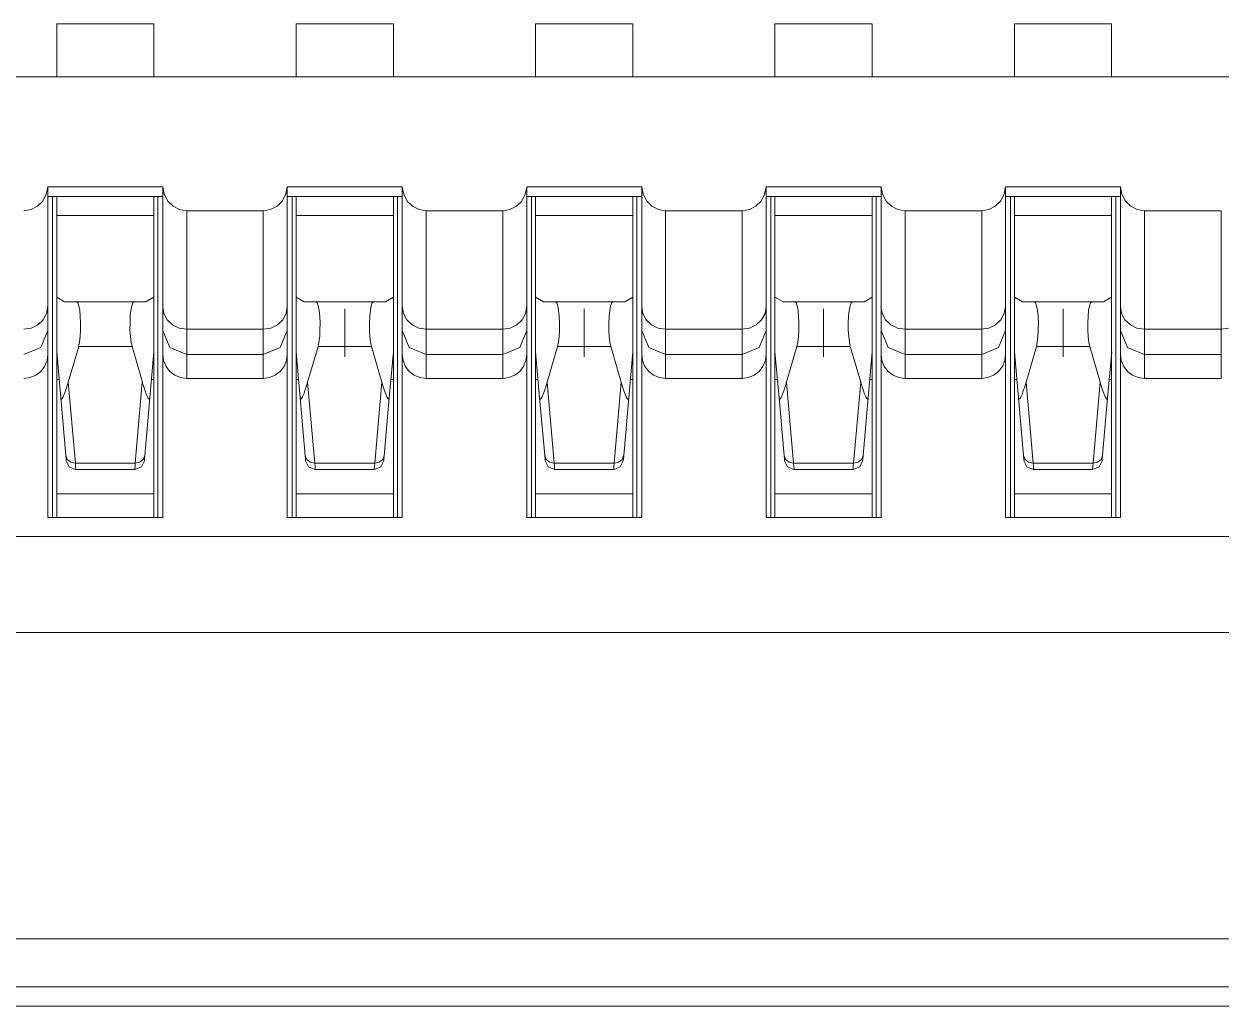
# Model space of a CAD drawing. Extents: x 88 to 882, y -532 to 166.
# Drawn here: x 285.27 to 326.93, y -143.27 to -109.1 of the extents above; entities that cross this region are included whole.
import ezdxf

# ---------------------------------------------------------------- set-up
doc = ezdxf.new("R2010")
doc.units = 0
doc.layers.add('Layer 1', color=7, linetype='BYLAYER', lineweight=5)

msp = doc.modelspace()

# ---------------------------------------------------------------- linework, layer by layer
at = {"layer": 'Layer 1'}
for p, q in [((286.41016, -110.93844), (286.41, -109.104)), ((286.41016, -109.1041), (289.794, -109.104)), ((289.79384, -110.93844), (289.794, -109.104)), ((294.74416, -110.93844), (294.744, -109.104)), ((294.74416, -109.1041), (298.128, -109.104)), ((298.12784, -110.93844), (298.128, -109.104)), ((303.07516, -110.93844), (303.075, -109.104)), ((303.07516, -109.1041), (306.459, -109.104)), ((306.45884, -110.93844), (306.459, -109.104)), ((311.40916, -110.93844), (311.409, -109.104)), ((311.40916, -109.10396), (314.793, -109.104)), ((314.79284, -110.93844), (314.793, -109.104)), ((319.74316, -110.93844), (319.743, -109.104)), ((319.74316, -109.1041), (323.127, -109.104)), ((323.12684, -110.93844), (323.127, -109.104)), ((383.52, -110.93887), (134.352, -110.938)), ((286.099942, -114.770783), (286.049142, -115.030427)), ((290.10446, -114.771445), (286.1, -114.771)), ((286.1025, -118.93377), (286.103, -114.771)), ((290.101, -114.771), (290.102, -118.934)), ((290.155475, -115.030427), (290.104675, -114.770783)), ((294.433965, -114.770783), (294.383165, -115.030427)), ((298.43546, -114.771445), (294.434, -114.771)), ((294.434, -118.93377), (294.434, -114.771)), ((298.486676, -115.030427), (298.435876, -114.770783)), ((298.43589, -114.771), (298.436, -118.934)), ((302.767986, -114.770783), (302.717186, -115.030427)), ((306.76946, -114.771445), (302.768, -114.771)), ((302.76802, -118.93377), (302.768, -114.771)), ((306.820696, -115.030427), (306.769896, -114.770783)), ((306.77, -114.77123), (306.77, -118.934)), ((311.102006, -114.770783), (311.048384, -115.030427)), ((311.1016, -118.934), (311.102, -114.771)), ((315.10346, -114.771445), (311.102, -114.771)), ((315.1008, -114.771), (315.101, -118.934)), ((315.154716, -115.030427), (315.103916, -114.770783)), ((319.436026, -114.770783), (319.382404, -115.030427)), ((323.43746, -114.771445), (319.436, -114.771)), ((319.436, -118.93377), (319.436, -114.771)), ((323.43509, -114.771), (323.435, -118.934)), ((323.485917, -115.030427), (323.437939, -114.770783)), ((285.927787, -115.264671), (285.744343, -115.448115)), ((286.049142, -115.030427), (285.927787, -115.264671)), ((290.102, -115.104), (286.103, -115.104)), ((286.269, -115.1045), (286.269, -126.272)), ((286.41, -115.77), (286.41, -115.104)), ((289.79384, -115.770044), (289.794, -115.104)), ((289.9351, -115.1045), (289.935, -126.272)), ((290.27683, -115.264671), (290.155475, -115.030427)), ((290.460274, -115.448115), (290.27683, -115.264671)), ((294.26181, -115.264671), (294.078366, -115.448115)), ((294.383165, -115.030427), (294.26181, -115.264671)), ((298.4356, -115.104), (294.434, -115.104)), ((294.6033, -115.1045), (294.603, -126.272)), ((294.74416, -115.77008), (294.744, -115.104)), ((298.12784, -115.770044), (298.128, -115.104)), ((298.2687, -115.1045), (298.269, -126.272)), ((298.610854, -115.264671), (298.486676, -115.030427)), ((298.791476, -115.448115), (298.610854, -115.264671)), ((302.593008, -115.264671), (302.412386, -115.448115)), ((302.717186, -115.030427), (302.593008, -115.264671)), ((306.769, -115.104), (302.768, -115.104)), ((302.9346, -115.1045), (302.934, -126.272)), ((303.07516, -115.77008), (303.075, -115.104)), ((306.45884, -115.770044), (306.459, -115.104)), ((306.6036, -115.1045), (306.603, -126.272)), ((306.944874, -115.264671), (306.820696, -115.030427)), ((307.125496, -115.448115), (306.944874, -115.264671)), ((310.927029, -115.264671), (310.743585, -115.448115)), ((311.048384, -115.030427), (310.927029, -115.264671)), ((315.1011, -115.104), (311.102, -115.104)), ((311.268, -115.1045), (311.268, -126.272)), ((311.40916, -115.77014), (311.409, -115.104)), ((314.79284, -115.770044), (314.793, -115.104)), ((314.935, -115.1045), (314.934, -126.272)), ((315.278894, -115.264671), (315.154716, -115.030427)), ((315.459516, -115.448115), (315.278894, -115.264671)), ((319.261049, -115.264671), (319.077605, -115.448115)), ((319.382404, -115.030427), (319.261049, -115.264671)), ((323.4351, -115.104), (319.436, -115.104)), ((319.6028, -115.1045), (319.602, -126.272)), ((319.74316, -115.77008), (319.743, -115.104)), ((323.12684, -115.770044), (323.127, -115.104)), ((323.2687, -115.1045), (323.268, -126.272)), ((323.610095, -115.264671), (323.485917, -115.030427)), ((323.793539, -115.448115), (323.610095, -115.264671)), ((285.518565, -115.563826), (285.27021, -115.603337)), ((285.744343, -115.448115), (285.518565, -115.563826)), ((286.41016, -118.61198), (286.41, -115.77)), ((286.410426, -115.76998), (289.794, -115.77)), ((289.79384, -118.61198), (289.794, -115.77)), ((290.686052, -115.563826), (290.460274, -115.448115)), ((290.93723, -115.603337), (290.686052, -115.563826)), ((290.937, -119.721), (290.937, -115.604)), ((290.93729, -115.603555), (293.601, -115.604)), ((293.601, -115.60338), (293.601, -119.721)), ((293.849766, -115.563826), (293.601411, -115.603337)), ((294.078366, -115.448115), (293.849766, -115.563826)), ((294.744, -115.770496), (298.128, -115.77)), ((294.74416, -118.61198), (294.744, -115.77)), ((298.12784, -118.61198), (298.128, -115.77)), ((299.020076, -115.563826), (298.791476, -115.448115)), ((299.268431, -115.603337), (299.020076, -115.563826)), ((299.268, -119.721), (299.268, -115.604)), ((299.26846, -115.603555), (301.935, -115.604)), ((301.93502, -115.60338), (301.935, -119.721)), ((302.183786, -115.563826), (301.935431, -115.603337)), ((302.412386, -115.448115), (302.183786, -115.563826)), ((303.07516, -118.61198), (303.075, -115.77)), ((303.075427, -115.76997), (306.459, -115.77)), ((306.45884, -118.61198), (306.459, -115.77)), ((307.354096, -115.563826), (307.125496, -115.448115)), ((307.602451, -115.603337), (307.354096, -115.563826)), ((307.6021, -119.72162), (307.602, -115.604)), ((307.60246, -115.603555), (310.269, -115.604)), ((310.2695, -115.604), (310.269, -119.721)), ((310.517807, -115.563826), (310.269452, -115.603337)), ((310.743585, -115.448115), (310.517807, -115.563826)), ((311.40916, -118.61198), (311.409, -115.77)), ((311.409426, -115.76998), (314.793, -115.77)), ((314.79284, -118.61198), (314.793, -115.77)), ((315.685294, -115.563826), (315.459516, -115.448115)), ((315.936472, -115.603337), (315.685294, -115.563826)), ((315.9366, -119.721), (315.936, -115.604)), ((315.93646, -115.603555), (318.603, -115.604)), ((318.604, -115.60338), (318.603, -119.721)), ((318.851827, -115.563826), (318.603472, -115.603337)), ((319.077605, -115.448115), (318.851827, -115.563826)), ((319.74316, -118.61198), (319.743, -115.77)), ((319.743423, -115.76997), (323.127, -115.77)), ((323.12684, -118.61198), (323.127, -115.77)), ((324.019317, -115.563826), (323.793539, -115.448115)), ((324.267672, -115.603337), (324.019317, -115.563826)), ((324.2672, -119.721), (324.267, -115.604)), ((324.26764, -115.603555), (326.934, -115.604)), ((326.934, -115.604), (326.934, -119.721)), ((286.410422, -118.611956), (286.41, -120.509)), ((286.687, -118.77), (286.410422, -118.611956)), ((289.794, -118.61247), (289.5146, -118.770514)), ((289.793838, -118.61247), (289.794, -120.509)), ((294.744422, -118.611956), (294.744, -120.509)), ((295.021, -118.77), (294.744422, -118.611956)), ((298.128, -118.61247), (297.8486, -118.770514)), ((298.128088, -118.611956), (298.128, -120.509)), ((303.0756, -118.611956), (303.075, -120.509)), ((303.355, -118.77), (303.0756, -118.611956)), ((306.459, -118.61247), (306.182422, -118.770514)), ((306.458838, -118.61247), (306.459, -120.509)), ((311.4096, -118.611956), (311.409, -120.509)), ((311.689, -118.77), (311.4096, -118.611956)), ((314.793, -118.61247), (314.516422, -118.770514)), ((314.793, -118.61206), (314.793, -120.509)), ((319.743422, -118.611956), (319.743, -120.509)), ((320.02, -118.77), (319.743422, -118.611956)), ((323.127, -118.61247), (322.8476, -118.770514)), ((323.126838, -118.61247), (323.127, -120.509)), ((286.060533, -119.176711), (286.102867, -118.934)), ((286.10252, -119.772), (286.103, -118.934)), ((287.10431, -118.77014), (286.687, -118.77)), ((287.104686, -118.76999), (289.1, -118.77)), ((287.144222, -118.807267), (287.104711, -118.770578)), ((287.180911, -118.908867), (287.144222, -118.807267)), ((287.211956, -119.069734), (287.180911, -118.908867)), ((287.231711, -119.275756), (287.211956, -119.069734)), ((288.992777, -119.069734), (288.970199, -119.275756)), ((289.023821, -118.908867), (288.992777, -119.069734)), ((289.06051, -118.807267), (289.023821, -118.908867)), ((289.100021, -118.770578), (289.06051, -118.807267)), ((289.5146, -118.770514), (289.1, -118.77)), ((290.101696, -118.934001), (290.144029, -119.176712)), ((290.10189, -118.934), (290.102, -119.772)), ((294.394431, -119.176713), (294.433942, -118.934002)), ((294.43398, -119.772199), (294.434, -118.934)), ((295.438509, -118.76999), (295.021, -118.77)), ((295.4384, -118.7701), (297.431, -118.77)), ((295.478029, -118.806566), (295.438518, -118.769877)), ((295.514718, -118.908166), (295.478029, -118.806566)), ((295.545763, -119.069033), (295.514718, -118.908166)), ((295.565518, -119.275055), (295.545763, -119.069033)), ((296.435, -120.68389), (296.435, -119.016)), ((297.326586, -119.069033), (297.304008, -119.275055)), ((297.357631, -118.908166), (297.326586, -119.069033)), ((297.391497, -118.806566), (297.357631, -118.908166)), ((297.431008, -118.769877), (297.391497, -118.806566)), ((297.8486, -118.770514), (297.431, -118.77)), ((298.435846, -118.934001), (298.475357, -119.176712)), ((298.43598, -118.933801), (298.436, -119.772)), ((302.728445, -119.176712), (302.767956, -118.934001)), ((302.76811, -119.772), (302.768, -118.934)), ((303.77251, -118.77), (303.355, -118.77)), ((303.772, -118.7701), (305.765, -118.77)), ((303.812044, -118.807267), (303.772533, -118.770578)), ((303.848733, -118.908867), (303.812044, -118.807267)), ((303.876956, -119.069734), (303.848733, -118.908867)), ((303.899533, -119.275756), (303.876956, -119.069734)), ((304.769, -120.68389), (304.769, -119.016)), ((305.660601, -119.069734), (305.638023, -119.275756)), ((305.688823, -118.908867), (305.660601, -119.069734)), ((305.725512, -118.807267), (305.688823, -118.908867)), ((305.765023, -118.770578), (305.725512, -118.807267)), ((306.182422, -118.770514), (305.765, -118.77)), ((306.76981, -118.933801), (306.77, -119.772)), ((306.770002, -118.934001), (306.809513, -119.176712)), ((311.062476, -119.176714), (311.101988, -118.934003)), ((311.102, -119.772199), (311.102, -118.934)), ((312.103686, -118.76999), (311.689, -118.77)), ((312.103267, -118.77052), (314.099, -118.77)), ((312.143222, -118.807267), (312.103711, -118.770578)), ((312.179911, -118.908867), (312.143222, -118.807267)), ((312.210956, -119.069734), (312.179911, -118.908867)), ((312.233533, -119.275756), (312.210956, -119.069734)), ((313.103, -120.68389), (313.103, -119.016)), ((313.991777, -119.069734), (313.972021, -119.275756)), ((314.022821, -118.908867), (313.991777, -119.069734)), ((314.05951, -118.807267), (314.022821, -118.908867)), ((314.099021, -118.770578), (314.05951, -118.807267)), ((314.516422, -118.770514), (314.099, -118.77)), ((315.098884, -118.933847), (315.141218, -119.176558)), ((315.10109, -118.934), (315.101, -119.772)), ((319.391318, -119.176558), (319.433652, -118.933847)), ((319.43591, -119.772), (319.436, -118.934)), ((320.43769, -118.77), (320.02, -118.77)), ((320.477269, -118.806556), (320.437758, -118.769867)), ((320.4382, -118.7701), (322.433, -118.77)), ((320.513958, -118.908156), (320.477269, -118.806556)), ((320.545003, -119.069023), (320.513958, -118.908156)), ((320.564758, -119.275045), (320.545003, -119.069023)), ((321.437, -120.68389), (321.437, -119.016)), ((322.325824, -119.069023), (322.306068, -119.275045)), ((322.356868, -118.908156), (322.325824, -119.069023)), ((322.393557, -118.806556), (322.356868, -118.908156)), ((322.433068, -118.769867), (322.393557, -118.806556)), ((322.8476, -118.770514), (322.433, -118.77)), ((323.432742, -118.933847), (323.475075, -119.176558)), ((323.4349, -118.934), (323.435, -119.772)), ((285.527134, -119.684711), (285.758556, -119.571822)), ((285.758556, -119.571822), (285.942, -119.396844)), ((285.942, -119.396844), (286.060533, -119.176711)), ((287.243, -119.51), (287.231711, -119.275756)), ((287.242284, -119.752715), (287.243, -119.51)), ((288.961732, -119.51), (288.961, -119.752)), ((288.970199, -119.275756), (288.961732, -119.51)), ((290.144029, -119.176712), (290.25974, -119.396845)), ((290.25974, -119.396845), (290.446007, -119.571823)), ((290.446007, -119.571823), (290.677429, -119.684712)), ((293.85821, -119.684713), (294.092454, -119.571824)), ((294.092454, -119.571824), (294.275898, -119.396846)), ((294.275898, -119.396846), (294.394431, -119.176713)), ((295.576807, -119.509299), (295.565518, -119.275055)), ((295.573985, -119.75201), (295.576807, -119.509299)), ((297.295542, -119.509299), (297.295, -119.752)), ((297.304008, -119.275055), (297.295542, -119.509299)), ((298.475357, -119.176712), (298.59389, -119.396845)), ((298.59389, -119.396845), (298.777334, -119.571823)), ((298.777334, -119.571823), (299.011578, -119.684712)), ((302.192224, -119.684712), (302.426468, -119.571823)), ((302.426468, -119.571823), (302.609912, -119.396845)), ((302.609912, -119.396845), (302.728445, -119.176712)), ((303.908, -119.51), (303.899533, -119.275756)), ((303.907929, -119.752621), (303.908, -119.51)), ((305.638023, -119.275756), (305.626734, -119.51)), ((305.626734, -119.51), (305.629557, -119.752711)), ((306.809513, -119.176712), (306.928046, -119.396845)), ((306.928046, -119.396845), (307.114313, -119.571823)), ((307.114313, -119.571823), (307.345735, -119.684712)), ((310.526254, -119.684714), (310.757676, -119.571825)), ((310.757676, -119.571825), (310.943943, -119.396847)), ((310.943943, -119.396847), (311.062476, -119.176714)), ((312.242, -119.51), (312.233533, -119.275756)), ((312.241733, -119.752267), (312.242, -119.51)), ((313.972021, -119.275756), (313.960732, -119.51)), ((313.960732, -119.51), (313.961, -119.752)), ((315.141218, -119.176558), (315.259751, -119.396691)), ((315.259751, -119.396691), (315.443195, -119.571669)), ((315.443195, -119.571669), (315.674617, -119.684558)), ((318.857919, -119.684558), (319.089341, -119.571669)), ((319.089341, -119.571669), (319.272785, -119.396691)), ((319.272785, -119.396691), (319.391318, -119.176558)), ((320.576047, -119.509289), (320.564758, -119.275045)), ((320.573225, -119.752), (320.576047, -119.509289)), ((322.306068, -119.275045), (322.294779, -119.509289)), ((322.294779, -119.509289), (322.295, -119.752)), ((323.475075, -119.176558), (323.590786, -119.396691)), ((323.590786, -119.396691), (323.777053, -119.571669)), ((323.777053, -119.571669), (324.008475, -119.684558)), ((285.270312, -119.7214), (285.527134, -119.684711)), ((286.103, -119.772), (285.859231, -120.360786)), ((286.1023, -120.599), (286.103, -119.772)), ((287.205595, -120.17887), (287.228173, -119.981315)), ((287.228173, -119.981315), (287.242284, -119.752715)), ((288.961, -119.752), (288.975111, -119.9806)), ((288.975111, -119.9806), (288.997689, -120.178155)), ((290.1014, -119.77189), (290.102, -120.599)), ((290.345745, -120.361231), (290.101623, -119.772445)), ((290.677429, -119.684712), (290.937073, -119.721401)), ((290.93682, -120.605), (290.937, -119.721)), ((293.60098, -119.721), (290.937, -119.721)), ((293.60098, -119.721645), (293.601, -120.605)), ((293.601388, -119.721402), (293.85821, -119.684713)), ((294.434, -119.772), (294.190231, -120.360786)), ((294.4337, -120.59891), (294.434, -119.772)), ((295.537296, -120.178165), (295.562696, -119.98061)), ((295.562696, -119.98061), (295.573985, -119.75201)), ((297.295, -119.752), (297.309111, -119.9806)), ((297.309111, -119.9806), (297.331689, -120.178155)), ((298.4354, -119.77189), (298.436, -120.599)), ((298.679214, -120.361231), (298.435445, -119.772445)), ((299.011578, -119.684712), (299.2684, -119.721401)), ((299.26798, -120.604355), (299.268, -119.721)), ((301.93498, -119.721), (299.268, -119.721)), ((301.935, -119.721), (301.935, -120.605)), ((301.935402, -119.721401), (302.192224, -119.684712)), ((302.768, -119.772), (302.524231, -120.360786)), ((302.767, -120.599), (302.768, -119.772)), ((303.87124, -120.178776), (303.89664, -119.981221)), ((303.89664, -119.981221), (303.907929, -119.752621)), ((305.629557, -119.752711), (305.640846, -119.981311)), ((305.640846, -119.981311), (305.666246, -120.178866)), ((307.013214, -120.361231), (306.769445, -119.772445)), ((306.77, -119.77209), (306.77, -120.599)), ((307.345735, -119.684712), (307.602557, -119.721401)), ((307.602, -120.605), (307.602, -119.721)), ((310.26898, -119.721), (307.602, -119.721)), ((310.26898, -119.721), (310.269, -120.605)), ((310.269432, -119.721403), (310.526254, -119.684714)), ((311.102, -119.772), (310.858231, -120.360786)), ((311.1017, -120.599), (311.102, -119.772)), ((312.205044, -120.178422), (312.227622, -119.980867)), ((312.227622, -119.980867), (312.241733, -119.752267)), ((313.961, -119.752), (313.975111, -119.9806)), ((313.975111, -119.9806), (313.997689, -120.178155)), ((315.344745, -120.361231), (315.100623, -119.772445)), ((315.101, -119.77189), (315.101, -120.599)), ((315.674617, -119.684558), (315.934261, -119.721247)), ((315.9358, -120.604355), (315.936, -119.721)), ((318.6028, -119.721), (315.936, -119.721)), ((318.601097, -119.721247), (318.857919, -119.684558)), ((318.6028, -119.721), (318.603, -120.605)), ((319.436, -119.772), (319.192231, -120.360786)), ((319.4358, -120.59891), (319.436, -119.772)), ((320.539358, -120.178155), (320.561936, -119.9806)), ((320.561936, -119.9806), (320.573225, -119.752)), ((322.295, -119.752), (322.309111, -119.9806)), ((322.309111, -119.9806), (322.331689, -120.178155)), ((323.678214, -120.361231), (323.434445, -119.772445)), ((323.4348, -119.77209), (323.435, -120.599)), ((324.008475, -119.684558), (324.265297, -119.721247)), ((324.267, -120.604355), (324.267, -119.721)), ((326.93398, -119.721), (324.267, -119.721)), ((326.932506, -119.721248), (327.189328, -119.684559)), ((326.93419, -119.721645), (326.934, -120.605)), ((285.859231, -120.360786), (285.270445, -120.604555)), ((287.174822, -120.32838), (286.813578, -121.57016)), ((287.174551, -120.328448), (287.205595, -120.17887)), ((287.175, -120.32832), (289.032, -120.328)), ((288.997689, -120.178155), (289.031556, -120.327733)), ((289.390689, -121.56964), (289.032267, -120.32786)), ((290.937, -120.605), (290.345745, -120.361231)), ((294.190231, -120.360786), (293.601445, -120.604555)), ((295.506, -120.32838), (295.144756, -121.57016)), ((295.5061, -120.32803), (297.363, -120.328)), ((295.506251, -120.327743), (295.537296, -120.178165)), ((297.331689, -120.178155), (297.362733, -120.327733)), ((297.724511, -121.56964), (297.363267, -120.32786)), ((299.268, -120.605), (298.679214, -120.361231)), ((302.524231, -120.360786), (301.935445, -120.604555)), ((303.839822, -120.32838), (303.478578, -121.57016)), ((303.84, -120.32803), (305.697, -120.328)), ((303.840196, -120.328354), (303.87124, -120.178776)), ((305.666246, -120.178866), (305.69729, -120.328444)), ((306.058511, -121.56964), (305.697267, -120.32786)), ((307.602, -120.605), (307.013214, -120.361231)), ((310.858231, -120.360786), (310.269445, -120.604555)), ((312.173822, -120.32838), (311.812578, -121.57016)), ((312.174, -120.328), (312.205044, -120.178422)), ((312.174, -120.32803), (314.031, -120.328)), ((313.997689, -120.178155), (314.031556, -120.327733)), ((314.392511, -121.56964), (314.031267, -120.32786)), ((315.936, -120.605), (315.344745, -120.361231)), ((319.192231, -120.360786), (318.603445, -120.604555)), ((320.507822, -120.32838), (320.146578, -121.57016)), ((320.508314, -120.327733), (320.539358, -120.178155)), ((320.5087, -120.32803), (322.362, -120.328)), ((322.331689, -120.178155), (322.362733, -120.327733)), ((322.726511, -121.56964), (322.362445, -120.32786)), ((324.267, -120.605), (323.678214, -120.361231)), ((285.989715, -121.019173), (286.074382, -120.815973)), ((286.074382, -120.815973), (286.102604, -120.598662)), ((286.10252, -126.27166), (286.103, -120.599)), ((286.41, -120.509), (286.551111, -122.11202)), ((286.410333, -121.479), (286.41, -120.509)), ((289.653155, -122.1115), (289.794266, -120.50848)), ((289.794, -121.479), (289.794, -120.509)), ((290.101889, -120.598663), (290.130112, -120.815974)), ((290.10189, -126.27166), (290.102, -120.599)), ((290.130112, -120.815974), (290.214778, -121.019174)), ((290.9368, -120.605), (293.601, -120.605)), ((290.93682, -121.437), (290.937, -120.605)), ((293.601, -120.604445), (293.601, -121.437)), ((294.323901, -121.019174), (294.408568, -120.815974)), ((294.408568, -120.815974), (294.433968, -120.598663)), ((294.43419, -126.27166), (294.434, -120.599)), ((294.744, -120.509), (294.882289, -122.11202)), ((294.744333, -121.479), (294.744, -120.509)), ((297.986978, -122.1115), (298.128089, -120.50848)), ((298.128, -121.479), (298.128, -120.509)), ((298.43589, -126.27166), (298.436, -120.599)), ((298.43637, -120.598663), (298.464592, -120.815974)), ((298.464592, -120.815974), (298.546436, -121.019174)), ((299.268, -120.605), (301.935, -120.605)), ((299.268, -121.437), (299.268, -120.605)), ((301.935, -120.605), (301.935, -121.437)), ((302.658333, -121.019173), (302.740177, -120.815973)), ((302.740177, -120.815973), (302.7684, -120.598662)), ((302.76798, -126.27166), (302.768, -120.599)), ((303.075, -120.509), (303.216111, -122.11202)), ((303.075511, -121.479), (303.075, -120.509)), ((306.320978, -122.1115), (306.459267, -120.50848)), ((306.459, -121.479), (306.459, -120.509)), ((306.77002, -126.27166), (306.77, -120.599)), ((306.770688, -120.598662), (306.79891, -120.815973)), ((306.79891, -120.815973), (306.880754, -121.019173)), ((307.602, -120.605), (310.269, -120.605)), ((307.60202, -121.437555), (307.602, -120.605)), ((310.2695, -120.605), (310.269, -121.437)), ((310.989351, -121.019173), (311.074018, -120.815973)), ((311.074018, -120.815973), (311.10224, -120.598662)), ((311.1021, -126.27166), (311.102, -120.599)), ((311.409, -120.509), (311.550111, -122.11202)), ((311.409333, -121.479), (311.409, -120.509)), ((314.652155, -122.1115), (314.793266, -120.50848)), ((314.793, -121.479), (314.793, -120.509)), ((315.10107, -126.27166), (315.101, -120.599)), ((315.10116, -120.598662), (315.132205, -120.815973)), ((315.132205, -120.815973), (315.214049, -121.019173)), ((315.9358, -120.605), (318.603, -120.605)), ((315.936, -121.437), (315.936, -120.605)), ((318.6036, -120.605), (318.603, -121.437)), ((319.323752, -121.019173), (319.408418, -120.815973)), ((319.408418, -120.815973), (319.43664, -120.598662)), ((319.4361, -126.27166), (319.436, -120.599)), ((319.743, -120.509), (319.884111, -122.11202)), ((319.743333, -121.479), (319.743, -120.509)), ((322.986156, -122.1115), (323.127267, -120.50848)), ((323.127, -121.479), (323.127, -120.509)), ((323.4349, -126.27166), (323.435, -120.599)), ((323.435214, -120.598662), (323.463436, -120.815973)), ((323.463436, -120.815973), (323.548103, -121.019173)), ((324.267, -120.605), (326.934, -120.605)), ((324.267, -121.437555), (324.267, -120.605)), ((326.9344, -120.605), (326.934, -121.437)), ((285.684916, -121.323972), (285.857071, -121.191328)), ((285.857071, -121.191328), (285.989715, -121.019173)), ((290.214778, -121.019174), (290.347422, -121.191329)), ((290.347422, -121.191329), (290.519577, -121.323973)), ((294.019102, -121.323973), (294.191257, -121.191329)), ((294.191257, -121.191329), (294.323901, -121.019174)), ((298.546436, -121.019174), (298.67908, -121.191329)), ((298.67908, -121.191329), (298.854058, -121.323973)), ((302.353534, -121.323972), (302.525689, -121.191328)), ((302.525689, -121.191328), (302.658333, -121.019173)), ((306.880754, -121.019173), (307.013398, -121.191328)), ((307.013398, -121.191328), (307.185553, -121.323972)), ((310.687374, -121.323972), (310.856707, -121.191328)), ((310.856707, -121.191328), (310.989351, -121.019173)), ((315.214049, -121.019173), (315.346693, -121.191328)), ((315.346693, -121.191328), (315.518848, -121.323972)), ((319.018953, -121.323972), (319.191108, -121.191328)), ((319.191108, -121.191328), (319.323752, -121.019173)), ((323.548103, -121.019173), (323.677925, -121.191328)), ((323.677925, -121.191328), (323.852903, -121.323972)), ((285.270049, -121.436861), (285.484538, -121.408639)), ((285.484538, -121.408639), (285.684916, -121.323972)), ((286.41, -125.4559), (286.41, -121.479)), ((286.41016, -121.479844), (286.495, -121.479)), ((286.813304, -121.570228), (286.762504, -121.728272)), ((287.059269, -124.38353), (286.813736, -121.56978)), ((289.390422, -121.56978), (289.144889, -124.38353)), ((289.437969, -121.728272), (289.389991, -121.570228)), ((289.70895, -121.47898), (289.794, -121.479)), ((289.79384, -125.45551), (289.794, -121.479)), ((290.519577, -121.323973), (290.719955, -121.408639)), ((290.719955, -121.408639), (290.937266, -121.436862)), ((290.9372, -121.43711), (293.601, -121.437)), ((293.601413, -121.436862), (293.818724, -121.408639)), ((293.818724, -121.408639), (294.019102, -121.323973)), ((294.7441, -125.45551), (294.744, -121.479)), ((294.74416, -121.479844), (294.829, -121.479)), ((295.144468, -121.569507), (295.09649, -121.727551)), ((295.390271, -124.38353), (295.144738, -121.56978)), ((297.724244, -121.56978), (297.478711, -124.38353)), ((297.771956, -121.727551), (297.723978, -121.569507)), ((298.04013, -121.47898), (298.128, -121.479)), ((298.12784, -125.45551), (298.128, -121.479)), ((298.854058, -121.323973), (299.054436, -121.408639)), ((299.054436, -121.408639), (299.268925, -121.436861)), ((299.268, -121.437), (301.935, -121.437)), ((301.935845, -121.436861), (302.150334, -121.408638)), ((302.150334, -121.408638), (302.353534, -121.323972)), ((303.075, -125.45551), (303.075, -121.479)), ((303.07516, -121.479844), (303.163, -121.479)), ((303.47903, -121.570224), (303.431052, -121.728268)), ((303.724271, -124.38353), (303.478738, -121.56978)), ((306.058244, -121.56978), (305.812711, -124.38353)), ((306.106515, -121.728268), (306.058537, -121.570224)), ((306.37413, -121.47898), (306.459, -121.479)), ((306.45884, -125.45551), (306.459, -121.479)), ((307.185553, -121.323972), (307.385931, -121.408639)), ((307.385931, -121.408639), (307.603242, -121.436861)), ((307.6024, -121.437), (310.269, -121.437)), ((310.269685, -121.436861), (310.484174, -121.408639)), ((310.484174, -121.408639), (310.687374, -121.323972)), ((311.409, -125.45551), (311.409, -121.479)), ((311.40916, -121.479844), (311.494, -121.479)), ((311.812569, -121.570218), (311.764592, -121.728262)), ((312.058269, -124.38353), (311.812736, -121.56978)), ((314.392244, -121.56978), (314.143889, -124.38353)), ((314.440057, -121.728262), (314.392079, -121.570218)), ((314.70895, -121.47898), (314.793, -121.479)), ((314.79284, -125.45551), (314.793, -121.479)), ((315.518848, -121.323972), (315.719226, -121.408639)), ((315.719226, -121.408639), (315.936537, -121.436861)), ((315.9358, -121.437), (318.603, -121.437)), ((318.604086, -121.436861), (318.818575, -121.408639)), ((318.818575, -121.408639), (319.018953, -121.323972)), ((319.7439, -125.45551), (319.743, -121.479)), ((319.74316, -121.479844), (319.828, -121.479)), ((320.147293, -121.569513), (320.099316, -121.727557)), ((320.393025, -124.38375), (320.147492, -121.57)), ((322.727, -121.57), (322.478645, -124.38375)), ((322.771958, -121.727557), (322.726803, -121.569513)), ((323.04295, -121.47898), (323.127, -121.479)), ((323.12684, -125.45551), (323.127, -121.479)), ((323.852903, -121.323972), (324.053281, -121.408638)), ((324.053281, -121.408638), (324.26777, -121.436861)), ((324.2677, -121.43711), (326.934, -121.437)), ((286.635504, -122.072583), (286.601637, -122.13185)), ((286.675015, -121.982272), (286.635504, -122.072583)), ((286.717348, -121.866561), (286.675015, -121.982272)), ((286.762504, -121.728272), (286.717348, -121.866561)), ((289.485946, -121.866561), (289.437969, -121.728272)), ((289.52828, -121.982272), (289.485946, -121.866561)), ((289.567791, -122.072583), (289.52828, -121.982272)), ((289.598835, -122.13185), (289.567791, -122.072583)), ((294.96949, -122.071862), (294.935624, -122.131129)), ((295.006179, -121.981551), (294.96949, -122.071862)), ((295.051335, -121.86584), (295.006179, -121.981551)), ((295.09649, -121.727551), (295.051335, -121.86584)), ((297.819933, -121.86584), (297.771956, -121.727551)), ((297.862267, -121.981551), (297.819933, -121.86584)), ((297.898955, -122.071862), (297.862267, -121.981551)), ((297.932822, -122.131129), (297.898955, -122.071862)), ((303.304052, -122.072579), (303.270186, -122.131846)), ((303.340741, -121.982268), (303.304052, -122.072579)), ((303.385897, -121.866557), (303.340741, -121.982268)), ((303.431052, -121.728268), (303.385897, -121.866557)), ((306.15167, -121.866557), (306.106515, -121.728268)), ((306.196826, -121.982268), (306.15167, -121.866557)), ((306.233515, -122.072579), (306.196826, -121.982268)), ((306.267381, -122.131846), (306.233515, -122.072579)), ((311.634769, -122.072573), (311.603725, -122.13184)), ((311.674281, -121.982262), (311.634769, -122.072573)), ((311.719436, -121.866551), (311.674281, -121.982262)), ((311.764592, -121.728262), (311.719436, -121.866551)), ((314.485212, -121.866551), (314.440057, -121.728262)), ((314.527546, -121.982262), (314.485212, -121.866551)), ((314.567057, -122.072573), (314.527546, -121.982262)), ((314.600923, -122.13184), (314.567057, -122.072573)), ((319.969493, -122.071868), (319.938449, -122.131135)), ((320.009005, -121.981557), (319.969493, -122.071868)), ((320.051338, -121.865846), (320.009005, -121.981557)), ((320.099316, -121.727557), (320.051338, -121.865846)), ((322.819936, -121.865846), (322.771958, -121.727557)), ((322.862269, -121.981557), (322.819936, -121.865846)), ((322.90178, -122.071868), (322.862269, -121.981557)), ((322.932825, -122.131135), (322.90178, -122.071868)), ((286.559304, -122.151605), (286.550837, -122.112094)), ((286.55154, -122.11151), (286.726518, -124.12375)), ((286.576237, -122.15725), (286.559304, -122.151605)), ((286.601637, -122.13185), (286.576237, -122.15725)), ((289.478178, -124.12375), (289.653156, -122.11151)), ((289.624235, -122.15725), (289.598835, -122.13185)), ((289.643991, -122.151605), (289.624235, -122.15725)), ((289.652457, -122.112094), (289.643991, -122.151605)), ((294.89329, -122.150884), (294.882001, -122.111373)), ((294.88229, -122.112026), (295.06009, -124.124266)), ((294.910224, -122.156529), (294.89329, -122.150884)), ((294.935624, -122.131129), (294.910224, -122.156529)), ((297.80893, -124.124266), (297.98673, -122.112026)), ((297.958222, -122.156529), (297.932822, -122.131129)), ((297.975155, -122.150884), (297.958222, -122.156529)), ((297.986444, -122.111373), (297.975155, -122.150884)), ((303.216537, -122.1115), (303.394337, -124.12374)), ((303.227852, -122.151601), (303.216564, -122.11209)), ((303.244786, -122.157246), (303.227852, -122.151601)), ((303.270186, -122.131846), (303.244786, -122.157246)), ((306.143177, -124.12374), (306.320977, -122.1115)), ((306.292781, -122.157246), (306.267381, -122.131846)), ((306.309715, -122.151601), (306.292781, -122.157246)), ((306.321004, -122.11209), (306.309715, -122.151601)), ((311.55857, -122.151595), (311.550103, -122.112084)), ((311.55054, -122.11151), (311.725518, -124.12375)), ((311.578325, -122.15724), (311.55857, -122.151595)), ((311.603725, -122.13184), (311.578325, -122.15724)), ((314.477178, -124.12375), (314.652156, -122.11151)), ((314.626323, -122.15724), (314.600923, -122.13184)), ((314.643257, -122.151595), (314.626323, -122.15724)), ((314.651723, -122.112084), (314.643257, -122.151595)), ((319.884537, -122.1115), (320.059515, -124.12374)), ((319.893294, -122.15089), (319.884827, -122.111379)), ((319.910227, -122.156535), (319.893294, -122.15089)), ((319.938449, -122.131135), (319.910227, -122.156535)), ((322.811175, -124.12374), (322.986153, -122.1115)), ((322.958225, -122.156535), (322.932825, -122.131135)), ((322.97798, -122.15089), (322.958225, -122.156535)), ((322.986447, -122.111379), (322.97798, -122.15089)), ((286.778915, -124.256554), (286.725293, -124.12391)), ((286.725806, -124.123616), (286.737095, -124.25626)), ((289.476953, -124.12391), (289.423331, -124.256554)), ((289.466177, -124.25626), (289.477466, -124.123616)), ((295.112636, -124.256554), (295.059014, -124.12391)), ((295.059801, -124.123613), (295.07109, -124.256257)), ((297.807854, -124.12391), (297.757054, -124.256554)), ((297.800177, -124.256257), (297.808644, -124.123613)), ((303.444494, -124.256554), (303.393694, -124.12391)), ((303.394364, -124.124337), (303.405653, -124.256981)), ((306.142534, -124.12391), (306.091734, -124.256554)), ((306.131915, -124.256981), (306.143204, -124.124337)), ((311.778186, -124.256554), (311.724564, -124.12391)), ((311.725806, -124.123616), (311.739917, -124.25626)), ((314.476224, -124.12391), (314.425424, -124.256554)), ((314.466177, -124.25626), (314.477466, -124.123616)), ((320.112762, -124.256554), (320.05914, -124.12391)), ((320.059809, -124.123626), (320.071098, -124.25627)), ((322.8108, -124.12391), (322.757178, -124.256554)), ((322.800181, -124.25627), (322.811469, -124.123626)), ((286.737095, -124.25626), (286.742739, -124.298593)), ((286.844336, -124.512983), (286.743089, -124.2992)), ((286.897448, -124.35251), (286.778915, -124.256554)), ((287.062, -124.604), (286.844336, -124.512983)), ((287.058315, -124.383554), (286.897448, -124.35251)), ((287.067356, -124.5048), (287.058889, -124.383445)), ((287.059269, -124.38353), (289.145, -124.384)), ((287.073, -124.581), (287.067356, -124.5048)), ((289.136437, -124.5048), (289.130792, -124.581)), ((289.144903, -124.383445), (289.136437, -124.5048)), ((289.358342, -124.513842), (289.139267, -124.6038)), ((289.301976, -124.35251), (289.143932, -124.383554)), ((289.423331, -124.256554), (289.301976, -124.35251)), ((289.461, -124.299), (289.358342, -124.513842)), ((289.460532, -124.298593), (289.466177, -124.25626)), ((295.07109, -124.256257), (295.073913, -124.29859)), ((295.176925, -124.512983), (295.074267, -124.2992)), ((295.231169, -124.35251), (295.112636, -124.256554)), ((295.396, -124.604), (295.176925, -124.512983)), ((295.389213, -124.383554), (295.231169, -124.35251)), ((295.4014, -124.5048), (295.390111, -124.383445)), ((295.390271, -124.38353), (297.479, -124.384)), ((295.404222, -124.581), (295.4014, -124.5048)), ((297.470085, -124.5048), (297.46444, -124.581)), ((297.478551, -124.383445), (297.470085, -124.5048)), ((297.692342, -124.513842), (297.473267, -124.6038)), ((297.635699, -124.35251), (297.477655, -124.383554)), ((297.757054, -124.256554), (297.635699, -124.35251)), ((297.795, -124.299), (297.692342, -124.513842)), ((297.794533, -124.29859), (297.800177, -124.256257)), ((303.405653, -124.256981), (303.408475, -124.299314)), ((303.510925, -124.512983), (303.408267, -124.2992)), ((303.565849, -124.35251), (303.444494, -124.256554)), ((303.73, -124.604), (303.510925, -124.512983)), ((303.723893, -124.383554), (303.565849, -124.35251)), ((303.724271, -124.38353), (305.813, -124.384)), ((303.733336, -124.5048), (303.724869, -124.383445)), ((303.73898, -124.581), (303.733336, -124.5048)), ((305.802027, -124.5048), (305.799205, -124.581)), ((305.813316, -124.383445), (305.802027, -124.5048)), ((306.025283, -124.513842), (305.807267, -124.6038)), ((305.970379, -124.35251), (305.812335, -124.383554)), ((306.091734, -124.256554), (305.970379, -124.35251)), ((306.129, -124.299), (306.025283, -124.513842)), ((306.129093, -124.299314), (306.131915, -124.256981)), ((311.739917, -124.25626), (311.742739, -124.298593)), ((311.844394, -124.512983), (311.742089, -124.2992)), ((311.899541, -124.35251), (311.778186, -124.256554)), ((312.061, -124.604), (311.844394, -124.512983)), ((312.057585, -124.383554), (311.899541, -124.35251)), ((312.058269, -124.38353), (314.144, -124.384)), ((312.067356, -124.5048), (312.058889, -124.383445)), ((312.073, -124.581), (312.067356, -124.5048)), ((314.134851, -124.5048), (314.132029, -124.581)), ((314.143318, -124.383445), (314.134851, -124.5048)), ((314.357342, -124.513842), (314.138267, -124.6038)), ((314.304069, -124.35251), (314.143202, -124.383554)), ((314.425424, -124.256554), (314.304069, -124.35251)), ((314.46, -124.299), (314.357342, -124.513842)), ((314.460532, -124.298593), (314.466177, -124.25626)), ((320.071098, -124.25627), (320.076743, -124.298603)), ((320.177336, -124.512983), (320.076089, -124.2992)), ((320.231295, -124.35251), (320.112762, -124.256554)), ((320.395, -124.604), (320.177336, -124.512983)), ((320.392162, -124.383554), (320.231295, -124.35251)), ((320.401356, -124.5048), (320.392889, -124.383445)), ((320.393025, -124.38375), (322.478, -124.384)), ((320.407, -124.581), (320.401356, -124.5048)), ((322.469796, -124.504659), (322.464152, -124.580859)), ((322.478263, -124.383304), (322.469796, -124.504659)), ((322.691342, -124.513842), (322.472267, -124.6038)), ((322.638645, -124.35251), (322.477778, -124.383554)), ((322.757178, -124.256554), (322.638645, -124.35251)), ((322.794, -124.299), (322.691342, -124.513842)), ((322.794536, -124.298603), (322.800181, -124.25627)), ((287.0736, -124.606), (287.073, -124.581)), ((289.130778, -124.60637), (287.073, -124.606)), ((289.130792, -124.581), (289.131, -124.606)), ((295.407045, -124.6064), (295.404222, -124.581)), ((297.461956, -124.60637), (295.407, -124.606)), ((297.46444, -124.581), (297.461618, -124.6064)), ((303.741802, -124.6064), (303.73898, -124.581)), ((305.795778, -124.60637), (303.741, -124.606)), ((305.799205, -124.581), (305.796382, -124.6064)), ((312.071807, -124.6064), (312.073, -124.581)), ((314.129778, -124.60637), (312.073, -124.606)), ((314.132029, -124.581), (314.129207, -124.6064)), ((320.4066, -124.606), (320.407, -124.581)), ((322.463778, -124.60637), (320.407, -124.606)), ((322.464152, -124.580859), (322.464, -124.606)), ((286.41, -126.27197), (286.41, -125.456)), ((286.41027, -125.45644), (289.794, -125.456)), ((289.79384, -126.271622), (289.794, -125.456)), ((294.744, -126.27197), (294.744, -125.456)), ((294.74427, -125.45644), (298.128, -125.456)), ((298.12784, -126.271622), (298.128, -125.456)), ((303.075, -126.27197), (303.075, -125.456)), ((303.07545, -125.45644), (306.459, -125.456)), ((306.45884, -126.271622), (306.459, -125.456)), ((311.409, -126.27197), (311.409, -125.456)), ((311.40927, -125.45644), (314.793, -125.456)), ((314.79284, -126.271622), (314.793, -125.456)), ((319.743, -126.27197), (319.743, -125.456)), ((319.74327, -125.45644), (323.127, -125.456)), ((323.12684, -126.271622), (323.127, -125.456)), ((290.10189, -126.272), (286.103, -126.272)), ((298.43589, -126.272), (294.434, -126.272)), ((306.76989, -126.272), (302.768, -126.272)), ((315.10107, -126.272), (311.102, -126.272)), ((323.43507, -126.272), (319.436, -126.272)), ((392.351, -126.938), (125.518, -126.938)), ((123.518, -130.271), (394.352, -130.271)), ((425.6023, -140.9386), (92.2691, -140.939)), ((88.935, -142.6041), (428.935, -142.604)), ((392.6019, -143.273), (125.269, -143.273))]:
    msp.add_line(p, q, dxfattribs=at)

doc.saveas('drawing.dxf')
